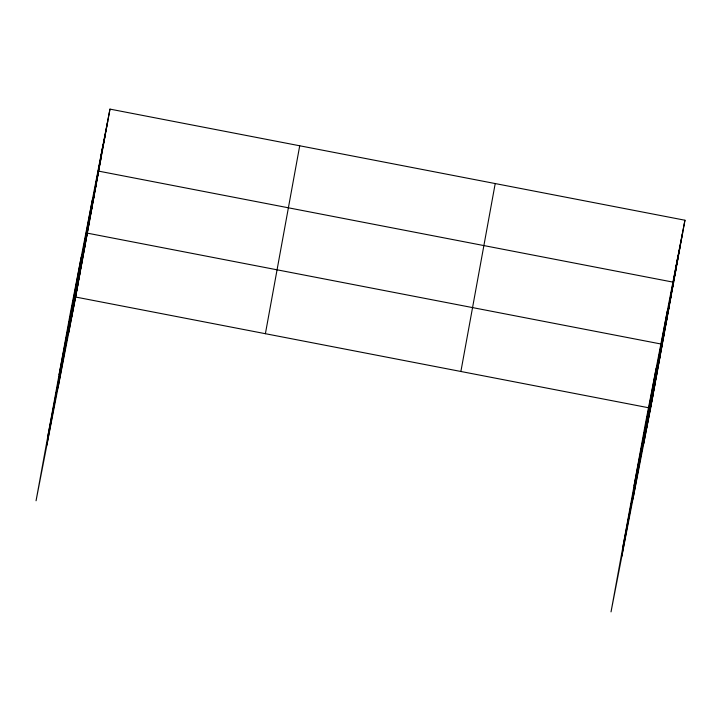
<?xml version="1.0" encoding="UTF-8"?>
<svg xmlns="http://www.w3.org/2000/svg" width="721" height="721" viewBox="0 0 721 721"><rect width="100%" height="100%" fill="white"/><g stroke="black" fill="none" stroke-linecap="round" stroke-linejoin="round"><path stroke-width="1.08" d="M46.847 445.245L81.176 257.316M57.968 388.033L92.297 200.105M68.756 332.507L103.085 144.579M109.98 109.114L70.379 312.851L36.05 500.771L75.651 297.034L109.98 109.114L684.95 220.229L650.621 408.149L611.02 611.886L645.349 423.966L684.95 220.229M265.391 333.706L299.72 145.777M460.881 371.486L495.21 183.558M621.808 556.36L656.137 368.44M632.93 499.148L667.258 311.229M643.727 443.622L678.055 255.703M100.823 156.98L107.717 121.516M96.29 181.791L105.455 133.917M94.027 194.192L100.922 158.719M59.05 374.866L98.651 171.129L673.621 282.244L634.02 485.981M89.494 218.995L96.389 183.531M87.223 231.405L94.118 195.932M84.961 243.806L91.855 208.333M82.699 256.207L89.593 220.734M47.721 436.872L87.322 233.144L662.293 344.259L622.692 547.996M78.093 281.388L84.988 245.915M75.759 294.168L82.654 258.695M73.425 306.948L80.319 271.475M71.091 319.727L77.985 284.254M675.793 268.104L682.688 232.631M673.522 280.505L680.417 245.032M671.26 292.906L678.155 257.442M668.989 305.307L675.883 269.843M664.465 330.119L671.359 294.646M662.193 342.52L669.088 307.047M659.931 354.921L666.826 319.457M657.66 367.322L664.555 331.858M653.064 392.503L659.958 357.039M650.73 405.283L657.624 369.819M648.395 418.063L655.29 382.599M646.061 430.843L652.956 395.369M75.651 297.034L650.621 408.149"/></g></svg>
